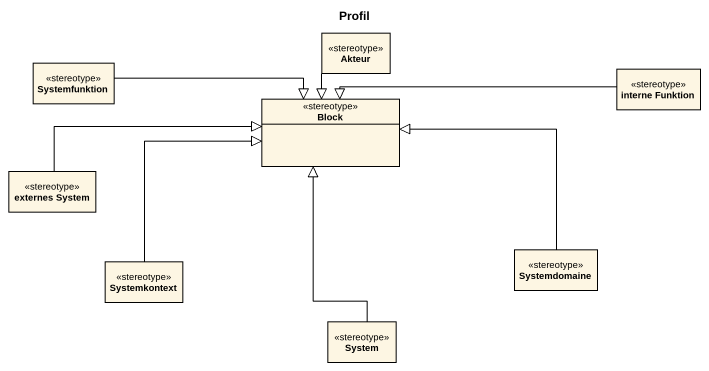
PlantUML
@startuml
title Profil
hide circle
hide empty members
class Akteur <<stereotype>>
class Systemfunktion <<stereotype>>
class Block <<stereotype>>
class "interne Funktion" as interne_Funktion <<stereotype>>
class "externes System" as externes_System <<stereotype>>
class Systemdomaine <<stereotype>>
class Systemkontext <<stereotype>>
class System <<stereotype>>
Akteur --|> Block
Systemfunktion -right-|> Block
interne_Funktion -left-|> Block
externes_System -right-|> Block
Systemdomaine -up-|> Block
Systemkontext -up-|> Block
System -up-|> Block
@enduml
